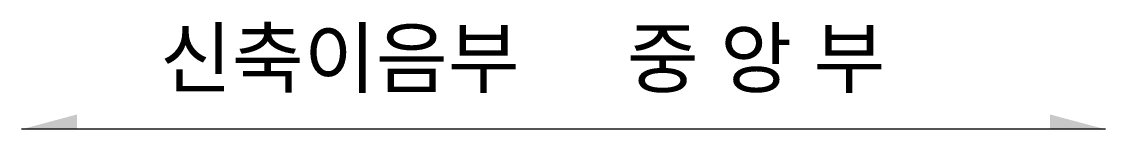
# Model space of a CAD drawing. Extents: x -28.3 to 28.3, y 0 to 5.6.
import ezdxf

# ---------------------------------------------------------------- set-up
doc = ezdxf.new("R2010")
doc.units = 0
doc.layers.get('0').update_dxf_attribs({"linetype": 'CONTINUOUS'})
doc.styles.add('굴림체', font='taegulim.TTF')

# ---------------------------------------------------------------- blocks, each defined once
blk = doc.blocks.new('arw1')
at = {"color": 1}
blk.add_solid([(0, 0), (2.898, 0.776), (2.898, 0)], dxfattribs=at)

msp = doc.modelspace()

# ---------------------------------------------------------------- linework, layer by layer
at = {"color": 1}
msp.add_line((28.343, 0), (-28.343, 0), dxfattribs=at)

# ---------------------------------------------------------------- block references
at = {"color": 1, "xscale": -1, "yscale": -1, "rotation": 180}
msp.add_blockref('arw1', (-28.343, 0), dxfattribs=at)
at = {"yscale": -1, "rotation": 180}
msp.add_blockref('arw1', (28.343, 0), dxfattribs=at)

# ---------------------------------------------------------------- texts
at = {"style": '굴림체'}
for tag, p, s in [('신축이음부', (-21.112, 2.216), '신축이음부'), ('중 앙 부', (3.314, 2.216), '중 앙 부')]:
    msp.add_attdef(tag, p, s, height=3, dxfattribs=at)

doc.saveas('drawing.dxf')
